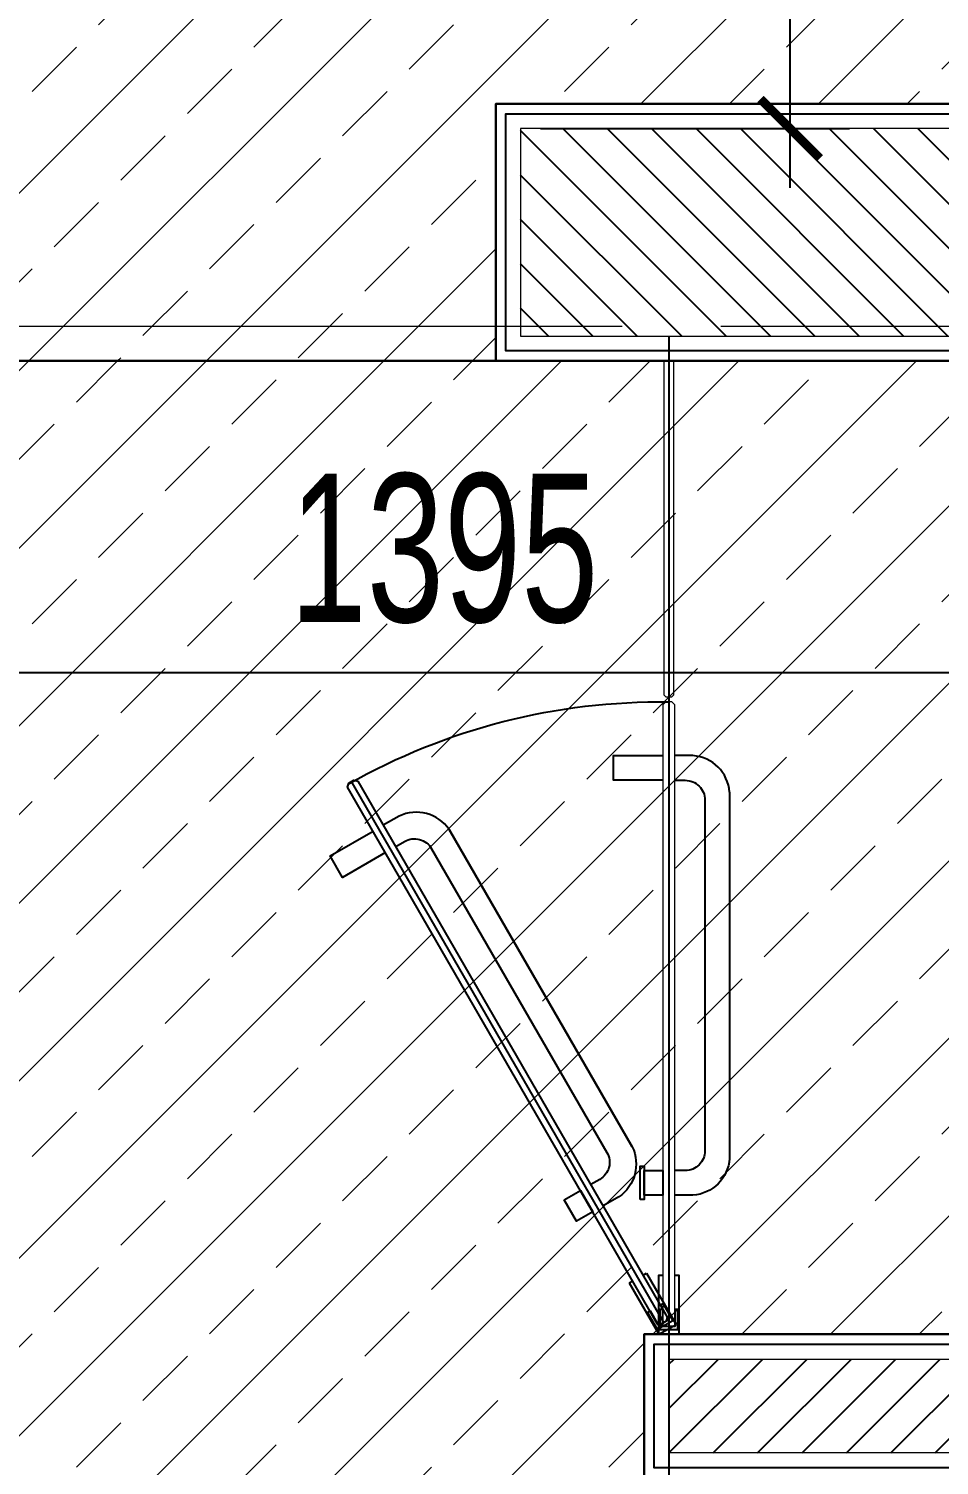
# Model space of a CAD drawing. Header units: millimetres. Extents: x -343543 to 400519, y -115663 to 104219.
# Drawn here: x -256302 to -255380, y 8847 to 10301 of the extents above; entities that cross this region are included whole.
import ezdxf
from ezdxf.xclip import XClip

# ---------------------------------------------------------------- set-up
doc = ezdxf.new("R2010")
doc.units = ezdxf.units.MM
doc.header["$XCLIPFRAME"] = 0
doc.linetypes.add('XREF MAT BANG TUONG XAY$0$CENTER', pattern=[50.8, 31.75, -6.35, 6.35, -6.35])
doc.layers.get('0').update_dxf_attribs({"color": 231, "lineweight": 0})
doc.layers.get('DefPoints').update_dxf_attribs({"color": 191})
for name, color, linetype, lineweight in [('A-CLNG', 157, 'Continuous', 25), ('A-PATT', 252, 'Continuous', 9), ('A-SYMBOLS', 10, 'Continuous', 13), ('SME-E-LTG-DIM', 55, 'Continuous', 18), ('XREF MAT BANG TUONG XAY$0$01.Xref _MB T1$0$A-DOOR', 8, 'Continuous', 9), ('XREF MAT BANG TUONG XAY$0$01.Xref _MB T1$0$A-TEXT', 8, 'Continuous', 25), ('XREF MAT BANG TUONG XAY$0$A-GRID', 8, 'XREF MAT BANG TUONG XAY$0$CENTER', 15), ('XREF MAT BANG TUONG XAY$0$A-WALL-INT', 8, 'Continuous', 9)]:
    doc.layers.add(name, color=color, linetype=linetype, lineweight=lineweight)
for name, color, linetype in [('XREF MAT BANG TUONG XAY$0$A-FNSH', 8, 'Continuous'), ('XREF MAT BANG TUONG XAY$0$A-FURN', 8, 'Continuous'), ('XREF MAT BANG TUONG XAY$0$A-PATT', 8, 'Continuous'), ('XREF MAT BANG TUONG XAY$0$FF-FURN', 8, 'Continuous')]:
    doc.layers.add(name, color=color, linetype=linetype)
doc.styles.add('SM-DIMTEXT', font='SME.shx', dxfattribs={"width": 0.7})
doc.dimstyles.new('SDIM-100', dxfattribs={"dimscale": 100, "dimtxt": 2, "dimasz": 0.6, "dimexe": 0.6, "dimexo": 0.2, "dimgap": 0.5, "dimtad": 1, "dimdec": 0, "dimzin": 12, "dimtxsty": 'SM-DIMTEXT', "dimblk": 'ARCHTICK', "dimblk1": 'ARCHTICK', "dimblk2": 'ARCHTICK', "dimcen": 0.12, "dimdle": 0.6, "dimclrd": 7, "dimclre": 8, "dimadec": 0, "dimazin": 3, "dimtfac": 2, "dimtix": 1, "dimtmove": 1, "dimatfit": 3, "dimfxl": 1, "dimtzin": 0, "dimarcsym": 1})
pattern_1 = [(45, (-262854.02, -1e-05), (-89.8026, 89.8026), []), (45, (-262764.22, -1e-05), (-89.8026, 89.8026), [63.5, -31.75])]

# ---------------------------------------------------------------- blocks, each defined once
blk = doc.blocks.new('XREF MAT BANG TUONG XAY$0$00.xref_IKIGAI_Truc')
at = {"layer": 'XREF MAT BANG TUONG XAY$0$A-GRID', "color": 8, "ltscale": 20}
blk.add_lwpolyline([(-2907.5, 10000), (42750, 10000)], dxfattribs=at)
blk = doc.blocks.new('XREF MAT BANG TUONG XAY$0$YLD.Studio-04-207')
at = {"layer": 'XREF MAT BANG TUONG XAY$0$FF-FURN', "color": 8, "ltscale": 150}
for p, q in [((-40, -52), (-10, 0)), ((-10, 0), (7.3, -10)), ((-321.3, -559.3), (-5.3, -11.9)), ((-22.7, -62), (7.3, -10)), ((-40, -52), (-36.5, -54)), ((-26.1, -60), (-22.7, -62))]:
    blk.add_line(p, q, dxfattribs=at)
for points in [[(-9.1, -9.7), (-11.3, -10.3), (-325, -553.7), (-323.9, -557.8), (-318.7, -560.8), (-314.6, -559.7), (-1.6, -17.5), (-2.7, -13.4)], [(-8.6, -29.7), (-6, -31.2), (4, -13.8), (-11.6, -4.8), (-21.6, -22.2), (-19, -23.7), (-10.5, -8.9), (-0.1, -14.9)]]:
    blk.add_lwpolyline(points, close=True, dxfattribs=at)
at = {"layer": 'XREF MAT BANG TUONG XAY$0$FF-FURN', "color": 8, "ltscale": 100}
blk.add_lwpolyline([(-105.8, -136), (-89.4, -145.5), (-76.9, -123.9), (-93.3, -114.4)], close=True, dxfattribs=at)
at = {"layer": 'XREF MAT BANG TUONG XAY$0$FF-FURN', "color": 8, "ltscale": 150}
for points in [[(-222.4, -510.8), (-37, -189.7, 0.368054), (-50.6, -139), (-66.5, -129.9)], [(-276.4, -493.5), (-267.3, -498.7, 0.414214), (-240, -491.4), (-62.6, -184.1, 0.414214), (-69.9, -156.8), (-79, -151.5)], [(-37, -189.7), (-222.4, -510.8, -0.368054), (-273, -524.3), (-288.9, -515.1)]]:
    blk.add_lwpolyline(points, format="xyb", dxfattribs=at)
at = {"layer": 'XREF MAT BANG TUONG XAY$0$FF-FURN', "color": 8, "ltscale": 100}
blk.add_lwpolyline([(-286.8, -487.5), (-330.1, -462.4), (-342.6, -484.1), (-299.3, -509.1)], dxfattribs=at)
at = {"layer": 'XREF MAT BANG TUONG XAY$0$FF-FURN', "color": 8, "ltscale": 150}
blk.add_arc((-8.5, 1.5), 641.5, 240.5261, 270.7566, dxfattribs=at)
blk = doc.blocks.new('XREF MAT BANG TUONG XAY$0$YLD.Studio-04-126')
at = {"layer": 'XREF MAT BANG TUONG XAY$0$01.Xref _MB T1$0$A-DOOR', "color": 8}
blk.add_lwpolyline([(4.4, -8), (6, -9.6), (6, -637), (3, -640), (-3, -640), (-6, -637), (-6, -9.6), (-4.4, -8)], close=True, dxfattribs=at)
at = {"layer": 'XREF MAT BANG TUONG XAY$0$FF-FURN', "color": 8}
blk.add_line((0, -640), (0, -8), dxfattribs=at)
for points in [[(6, -60), (10, -60), (10, 0), (-10, 0), (-10, -60), (-6, -60)], [(-6, -560.6), (-56, -560.6), (-56, -585.6), (-6, -585.6)]]:
    blk.add_lwpolyline(points, dxfattribs=at)
for points in [[(-6, -25), (-9, -25), (-9, -5), (9, -5), (9, -25), (6, -25), (6, -8), (-6, -8)], [(-29, -136.3), (-29, -170.1), (-25, -170.1), (-25, -136.3)], [(-25, -165.7), (-6, -165.7), (-6, -140.7), (-25, -140.7)]]:
    blk.add_lwpolyline(points, close=True, dxfattribs=at)
for points in [[(61.5, -548.6), (61.5, -177.8, 0.368054), (24.4, -140.7), (6, -140.7)], [(6, -560.6), (16.5, -560.6, 0.414214), (36.5, -540.6), (36.5, -185.7, 0.414214), (16.5, -165.7), (6, -165.7)], [(61.5, -548.6, -0.36855), (24.4, -585.6), (6, -585.6)]]:
    blk.add_lwpolyline(points, format="xyb", dxfattribs=at)
blk = doc.blocks.new('*U225')
at = {"layer": 'XREF MAT BANG TUONG XAY$0$A-PATT'}
h = blk.add_hatch(dxfattribs=at)
h.set_pattern_fill('ANSI31', color=8, scale=10)
h.set_pattern_definition([(45, (36641.79, -11178.564), (-22.45064, 22.45064), [])])
h.paths.add_polyline_path([(-38.7, 47.5), (1156.3, 47.5), (1156.3, -47.5), (-38.7, -47.5)])
at = {"layer": 'XREF MAT BANG TUONG XAY$0$A-WALL-INT', "color": 8}
blk.add_lwpolyline([(-38.7, 47.5), (1156.3, 47.5), (1156.3, -47.5), (-38.7, -47.5)], close=True, dxfattribs=at)
blk = doc.blocks.new('*U226')
at = {"layer": 'XREF MAT BANG TUONG XAY$0$A-PATT'}
h = blk.add_hatch(dxfattribs=at)
h.set_pattern_fill('ANSI31', color=8, scale=10)
h.set_pattern_definition([(45, (36791.79, -11293.564), (-22.45064, 22.45064), [])])
h.paths.add_polyline_path([(-38.7, 47.5), (1306.3, 47.5), (1306.3, -162.5), (-38.7, -162.5)])
at = {"layer": 'XREF MAT BANG TUONG XAY$0$A-WALL-INT', "color": 8}
blk.add_lwpolyline([(-38.7, 47.5), (1306.3, 47.5), (1306.3, -162.5), (-38.7, -162.5)], close=True, dxfattribs=at)
blk = doc.blocks.new('XREF MAT BANG TUONG XAY$0$01.Xref _MB T1$0$Phong tam')
at = {"layer": 'XREF MAT BANG TUONG XAY$0$01.Xref _MB T1$0$A-DOOR', "color": 8, "elevation": 0}
blk.add_lwpolyline([(-1400, 6965), (-1410, 6965), (-1410, 6627), (-1408, 6625), (-1402, 6625), (-1400, 6627)], close=True, dxfattribs=at)
at = {"layer": 'XREF MAT BANG TUONG XAY$0$A-FURN', "color": 8}
blk.add_line((-1405, 6990), (-1405, 1455), dxfattribs=at)
blk.add_line((-1405, 6990), (-1405, 1455), dxfattribs=at)
blk.add_line((-1405, 6990), (-1405, 1455), dxfattribs=at)
at = {"color": 8, "xscale": -1, "rotation": 180}
blk.add_blockref('XREF MAT BANG TUONG XAY$0$YLD.Studio-04-207', (-1405, 5980), dxfattribs=at)
at = {"layer": 'XREF MAT BANG TUONG XAY$0$01.Xref _MB T1$0$A-DOOR', "color": 8, "xscale": -1, "rotation": 180}
blk.add_blockref('XREF MAT BANG TUONG XAY$0$YLD.Studio-04-126', (-1405, 5980), dxfattribs=at)
at = {"layer": 'XREF MAT BANG TUONG XAY$0$A-FURN', "color": 8, "xscale": -1}
blk.add_blockref('*U226', (-248.7, 7152.5), dxfattribs=at)
at = {"layer": 'XREF MAT BANG TUONG XAY$0$A-FURN', "color": 8, "rotation": 180}
blk.add_blockref('*U225', (-248.7, 5907.5), dxfattribs=at)
blk = doc.blocks.new('XREF MAT BANG TUONG XAY$0$xref_IKIGAI_Cot')
at = {"layer": 'XREF MAT BANG TUONG XAY$0$A-GRID', "color": 8, "ltscale": 20}
blk.add_lwpolyline([(-2907.5, 10000), (42750, 10000)], dxfattribs=at)
blk = doc.blocks.new('01.Xref _MB T1')
at = {"color": 8}
blk.add_blockref('XREF MAT BANG TUONG XAY$0$00.xref_IKIGAI_Truc', (0.00011, 0), dxfattribs=at)
at = {"layer": 'XREF MAT BANG TUONG XAY$0$01.Xref _MB T1$0$A-TEXT', "color": 8}
blk.add_blockref('XREF MAT BANG TUONG XAY$0$01.Xref _MB T1$0$Phong tam', (8605.00011, 2999.99999), dxfattribs=at)
at = {"layer": 'XREF MAT BANG TUONG XAY$0$A-FNSH', "color": 8}
for points in [[(8370.00011, 4480.00014), (8370.00011, 5459.99999), (7175.00045, 5459.99999), (7175.00045, 5604.99999), (8370.00011, 5604.99999), (8370.00011, 6584.99999), (7175.00011, 6584.99999), (7175.00011, 6729.99999), (8370.00011, 6729.99999), (8370.00011, 7709.99999), (7175.0007, 7709.99999), (7175.0007, 7854.99999), (8370.00011, 7854.99999), (8370.00011, 8834.99999), (7175.00074, 8834.99999), (7175.00074, 8979.99999), (8369.99998, 8980.00015), (8369.99087, 9964.99999), (7025.00011, 9964.99999), (7025.00011, 10224.99999), (8379.98706, 10224.99999)], [(8380.00011, 4470.00014), (8380.00011, 5469.99999), (7185.00045, 5469.99999), (7185.00045, 5594.99999), (8380.00011, 5594.99999), (8380.00011, 6594.99999), (7185.00011, 6594.99999), (7185.00011, 6719.99999), (8380.00011, 6719.99999), (8380.00011, 7719.99999), (7185.0007, 7719.99999), (7185.0007, 7844.99999), (8380.00011, 7844.99999), (8380.00011, 8844.99999), (7185.00074, 8844.99999), (7185.00074, 8969.99999), (8380.00007, 8970.00015), (8379.99078, 9974.99999), (7035.00011, 9974.99999), (7035.00011, 10214.99999), (8379.98522, 10214.99999)]]:
    blk.add_lwpolyline(points, dxfattribs=at)
at = {"color": 8}
ref = blk.add_blockref('XREF MAT BANG TUONG XAY$0$xref_IKIGAI_Cot', (-0.00927, -0.00001), dxfattribs=at)
XClip(ref).set_block_clipping_path([(-1610.3425959283, -2225.6693134198), (41829.1295208634, 21555.8819575264)])
blk = doc.blocks.new('_ArchTick')
at = {"color": 0, "linetype": 'ByBlock', "const_width": 0.15}
blk.add_lwpolyline([(-0.5, -0.5), (0.5, 0.5)], dxfattribs=at)
blk = doc.blocks.new('*D982')
at = {"layer": 'DefPoints', "color": 0, "transparency": 16777216}
for p in [(-255813.5, 10720.4), (-255531.2, 10720.4), (-255804, 10200)]:
    blk.add_point(p, dxfattribs=at)
at = {"layer": 'SME-E-LTG-DIM', "color": 7, "lineweight": -2, "transparency": 16777216}
blk.add_line((-255531.2, 10140), (-255531.2, 10780.4), dxfattribs=at)
at = {"layer": 'SME-E-LTG-DIM', "color": 8, "lineweight": -2, "transparency": 16777216}
for p, q in [((-255793.5, 10720.4), (-255471.2, 10720.4)), ((-255784, 10200), (-255471.2, 10200))]:
    blk.add_line(p, q, dxfattribs=at)
at = {"layer": 'SME-E-LTG-DIM', "color": 7, "lineweight": -2, "transparency": 16777216, "xscale": 60, "yscale": 60, "zscale": 60}
for p, rotation in [((-255531.2, 10720.4), 90), ((-255531.2, 10200), 270)]:
    blk.add_blockref('_ArchTick', p, dxfattribs=dict(at, rotation=rotation))
at = {"layer": 'SME-E-LTG-DIM', "color": 0, "transparency": 16777216, "insert": (-255656.2, 10460.2), "char_height": 150, "attachment_point": 5, "rotation": 90, "style": 'SM-DIMTEXT'}
blk.add_mtext('520', dxfattribs=at)
blk = doc.blocks.new('*D990')
at = {"layer": 'DefPoints', "color": 0, "transparency": 16777216}
for p in [(-255184, 9649.8), (-256579, 9470), (-255184, 9470)]:
    blk.add_point(p, dxfattribs=at)
at = {"layer": 'SME-E-LTG-DIM', "color": 8, "lineweight": -2, "transparency": 16777216}
for p, q in [((-256579, 9490), (-256579, 9709.8)), ((-255184, 9490), (-255184, 9709.8))]:
    blk.add_line(p, q, dxfattribs=at)
at = {"layer": 'SME-E-LTG-DIM', "color": 7, "lineweight": -2, "transparency": 16777216}
blk.add_line((-256639, 9649.8), (-255124, 9649.8), dxfattribs=at)
at = {"layer": 'SME-E-LTG-DIM', "color": 7, "lineweight": -2, "transparency": 16777216, "xscale": 60, "yscale": 60, "zscale": 60, "rotation": 180}
blk.add_blockref('_ArchTick', (-256579, 9649.8), dxfattribs=at)
at = {"layer": 'SME-E-LTG-DIM', "color": 7, "lineweight": -2, "transparency": 16777216, "xscale": 60, "yscale": 60, "zscale": 60}
blk.add_blockref('_ArchTick', (-255184, 9649.8), dxfattribs=at)
at = {"layer": 'SME-E-LTG-DIM', "color": 0, "transparency": 16777216, "insert": (-255881.5, 9774.8), "char_height": 150, "attachment_point": 5, "style": 'SM-DIMTEXT'}
blk.add_mtext('1395', dxfattribs=at)

msp = doc.modelspace()

# ---------------------------------------------------------------- block references
at = {"layer": 'A-SYMBOLS'}
msp.add_blockref('01.Xref _MB T1', (-262854, 0), dxfattribs=at)

# ---------------------------------------------------------------- next in the draw order: hatches: boundary and pattern name
at = {"layer": 'A-PATT'}
h = msp.add_hatch(dxfattribs=at)
h.set_pattern_fill('ANSI33', color=256, scale=20, double=1)
h.set_pattern_definition(pattern_1)
h.paths.add_polyline_path([(-257504, 15875.7), (-251574, 15875.7), (-251574, 14725), (-254634, 14725), (-254634, 11375), (-254484, 11375), (-254484, 10225), (-255829, 10225), (-255829, 9965), (-257379, 9965), (-257379, 10225), (-257504, 10225)])
h = msp.add_hatch(dxfattribs=at)
h.set_pattern_fill('ANSI33', color=256, scale=20, double=1)
h.set_pattern_definition(pattern_1)
h.paths.add_polyline_path([(-258669, 9965), (-254484, 9965), (-254484, 8980), (-255679, 8980), (-255679, 8835), (-254484, 8835), (-254484, 7855), (-255679, 7855), (-255679, 7710), (-254484, 7710), (-254484, 6730), (-255679, 6730), (-255679, 6585), (-254484, 6585), (-254484, 5605), (-255679, 5605), (-255679, 5460), (-254484, 5460), (-254484, 4480), (-256034, 4480), (-256034, 4135), (-255889, 4135), (-255889, 4335), (-254484, 4335), (-254484, 3235), (-255889, 3235), (-255889, 3435), (-256034, 3435), (-256034, 3235), (-257124, 3235), (-257124, 3435), (-257269, 3435), (-257269, 3235), (-258579, 3235), (-258579, 3425), (-258669, 3425), (-258669, 4335), (-257269, 4335), (-257269, 4135), (-257124, 4135), (-257124, 4480), (-258669, 4480)])

# ---------------------------------------------------------------- next in the draw order: linework, layer by layer
at = {"layer": 'A-CLNG', "color": 251}
msp.add_lwpolyline([(-257504, 15875.7), (-251574, 15875.7), (-251574, 14725), (-254634, 14725), (-254634, 11375), (-254484, 11375), (-254484, 10225), (-255829, 10225), (-255829, 9965), (-257379, 9965), (-257379, 10225), (-257504, 10225)], close=True, dxfattribs=at)
msp.add_lwpolyline([(-258669, 9965), (-254484, 9965), (-254484, 8980), (-255679, 8980), (-255679, 8835), (-254484, 8835), (-254484, 7855), (-255679, 7855), (-255679, 7710), (-254484, 7710), (-254484, 6730), (-255679, 6730), (-255679, 6585), (-254484, 6585), (-254484, 5605), (-255679, 5605), (-255679, 5460), (-254484, 5460), (-254484, 4480)], dxfattribs=at)

# ---------------------------------------------------------------- next in the draw order: dimensions: what is measured, and where the dimension line sits
at = {"layer": 'SME-E-LTG-DIM'}
dim = msp.add_linear_dim(base=(-255531.2, 10720.4), p1=(-255804, 10200), p2=(-255813.5, 10720.4), angle=90, dimstyle='SDIM-100', override={"dimtxt": 1.5, "dimtfill": 0}, dxfattribs=at)
dim.commit()
dim.dimension.update_dxf_attribs({"geometry": '*D982', "text_midpoint": (-255656.2, 10460.2)})
dim = msp.add_linear_dim(base=(-255184, 9649.8), p1=(-256579, 9470), p2=(-255184, 9470), dimstyle='SDIM-100', override={"dimtxt": 1.5, "dimtfill": 0}, dxfattribs=at)
dim.commit()
dim.dimension.update_dxf_attribs({"geometry": '*D990', "text_midpoint": (-255881.5, 9774.8)})

doc.saveas('drawing.dxf')
